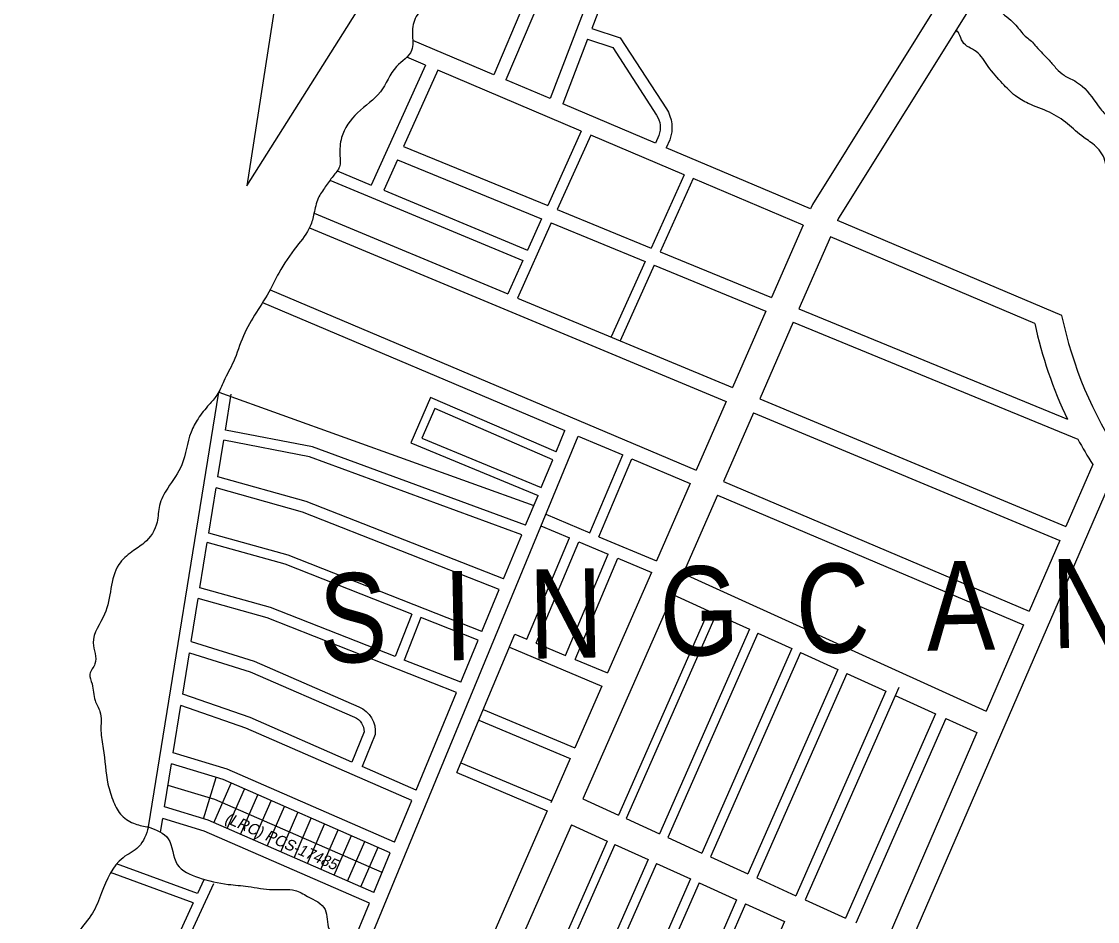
# Model space of a CAD drawing. Header units: metres. Extents: x -460 to 31334, y -1777 to 24987.
# Drawn here: x 100.941 to 101.605, y -748.98 to -748.424 of the extents above; entities that cross this region are included whole.
import ezdxf
from ezdxf.enums import TextEntityAlignment as Align

# ---------------------------------------------------------------- set-up
doc = ezdxf.new("R2010")
doc.units = ezdxf.units.M
doc.header["$MEASUREMENT"] = 0
doc.layers.add('VICINITY_MAP', color=7, linetype='Continuous', lineweight=13)
doc.styles.add('LOT_NO', font='ARIALN.TTF', dxfattribs={"width": 1.5})
doc.styles.add('PX-0', font='leroy')

# ---------------------------------------------------------------- blocks, each defined once
blk = doc.blocks.new('KQEFDFDFG')
at = {"layer": 'VICINITY_MAP', "color": 250, "lineweight": 0}
for p, q in [((25993.366, 5070.514), (25989.806, 5072.023)), ((25990.362, 5070.937), (25989.544, 5071.283)), ((25990.362, 5070.937), (25987.991, 5065.672)), ((25990.903, 5070.708), (25989.4, 5067.371)), ((25997.2, 5068.038), (25990.903, 5070.708)), ((25995.841, 5069.465), (25993.896, 5070.289)), ((26000.461, 5067.506), (25996.395, 5069.23)), ((25997.2, 5068.038), (25995.728, 5064.77)), ((25997.621, 5067.86), (25996.151, 5064.597)), ((26001.721, 5066.122), (25997.621, 5067.86)), ((25989.4, 5067.371), (25995.728, 5064.77)), ((26007.257, 5064.626), (26000.933, 5067.306)), ((25989.136, 5066.785), (25988.533, 5065.447)), ((25989.136, 5066.785), (25995.464, 5064.185)), ((25986.498, 5066.294), (25987.991, 5065.672)), ((26001.721, 5066.122), (26000.271, 5062.903)), ((26002.111, 5065.956), (26000.664, 5062.742)), ((26006.943, 5063.909), (26002.111, 5065.956)), ((25986.174, 5065.883), (25994.641, 5062.357)), ((25988.533, 5065.447), (25994.848, 5062.817)), ((25996.151, 5064.597), (26000.271, 5062.903)), ((25985.476, 5064.434), (25993.981, 5060.892)), ((25995.464, 5064.185), (25994.848, 5062.817)), ((26018.28, 5059.954), (26008.451, 5064.12)), ((25985.275, 5063.79), (26003.562, 5056.175)), ((25995.887, 5064.011), (25994.403, 5060.716)), ((25995.887, 5064.011), (26000.008, 5062.318)), ((26017.098, 5059.604), (26008.138, 5063.402)), ((26000.664, 5062.742), (26005.555, 5060.732)), ((25994.641, 5062.357), (25993.981, 5060.892)), ((26000.008, 5062.318), (25998.52, 5059.015)), ((26000.4, 5062.156), (25998.907, 5058.841)), ((26000.4, 5062.156), (26005.297, 5060.144)), ((25983.552, 5061.081), (26002.246, 5053.163)), ((25983.22, 5060.519), (25996.482, 5054.903)), ((25994.403, 5060.716), (26003.832, 5056.791)), ((26006.755, 5060.239), (26018.537, 5055.398)), ((26006.498, 5059.651), (26018.989, 5054.518)), ((25978.216, 5037.504), (25981.295, 5056.589)), ((25981.588, 5054.923), (25981.842, 5056.501)), ((26005.03, 5056.292), (26018.469, 5050.696)), ((26004.76, 5055.676), (26018.203, 5050.079)), ((25986.253, 5028.513), (25997.06, 5054.658)), ((25996.094, 5053.965), (25996.482, 5054.903)), ((25997.06, 5054.658), (25999.022, 5053.827)), ((25981.257, 5052.873), (25981.516, 5054.48)), ((25997.576, 5050.413), (25999.022, 5053.827)), ((25997.98, 5050.242), (25999.426, 5053.656)), ((25999.426, 5053.656), (26001.987, 5052.571)), ((26020.896, 5053.744), (26004.38, 5015.658)), ((25995.448, 5052.402), (25995.952, 5053.62)), ((26019.644, 5053.413), (26018.469, 5050.696)), ((25980.858, 5050.403), (25981.178, 5052.382)), ((26003.441, 5052.657), (26016.861, 5046.973)), ((25994.762, 5050.742), (25995.306, 5052.057)), ((26003.182, 5052.065), (26016.609, 5046.378)), ((25995.642, 5051.225), (25997.576, 5050.413)), ((25995.428, 5050.717), (25996.685, 5050.188)), ((25980.471, 5048.003), (25980.792, 5049.992)), ((25993.788, 5048.387), (25994.591, 5050.327)), ((25994.82, 5045.747), (25996.685, 5050.188)), ((25995.23, 5045.575), (25997.095, 5050.016)), ((25997.095, 5050.016), (25998.382, 5049.476)), ((25997.98, 5050.243), (26000.506, 5049.182)), ((26018.203, 5050.079), (26016.861, 5046.973)), ((25996.517, 5045.034), (25998.382, 5049.476)), ((25996.938, 5044.857), (25998.804, 5049.298)), ((25998.804, 5049.298), (26000.292, 5048.673)), ((26001.676, 5048.62), (26014.964, 5042.584)), ((25980.09, 5045.641), (25980.394, 5047.525)), ((25992.839, 5046.089), (25993.6, 5047.93)), ((26001.213, 5047.707), (25997.266, 5038.735)), ((26001.213, 5047.707), (26002.789, 5046.992)), ((25989.775, 5046.848), (25989.043, 5044.985)), ((25990.17, 5046.693), (25989.438, 5044.83)), ((26002.789, 5046.992), (25998.842, 5038.019)), ((26003.114, 5046.844), (25999.167, 5037.872)), ((26003.114, 5046.844), (26004.582, 5046.177)), ((26004.582, 5046.177), (26000.635, 5037.205)), ((26016.604, 5046.38), (26014.964, 5042.584)), ((25991.739, 5039.888), (25994.293, 5045.968)), ((25991.916, 5043.857), (25992.681, 5045.707)), ((25994.293, 5045.968), (25994.82, 5045.747)), ((26004.947, 5046.011), (26001, 5037.039)), ((26004.947, 5046.011), (26006.44, 5045.333)), ((25994.05, 5045.389), (25998.104, 5043.687)), ((25995.23, 5045.575), (25996.517, 5045.034)), ((26006.44, 5045.333), (26002.493, 5036.361)), ((26006.817, 5045.162), (26002.871, 5036.189)), ((26006.817, 5045.162), (26008.462, 5044.414)), ((25979.718, 5043.335), (25980.01, 5045.145)), ((25996.938, 5044.857), (25998.355, 5044.262)), ((26008.462, 5044.414), (26004.515, 5035.442)), ((26008.85, 5044.238), (26004.903, 5035.266)), ((26008.85, 5044.238), (26010.559, 5043.462)), ((25989.96, 5039.124), (25991.732, 5043.412)), ((26010.559, 5043.462), (26006.612, 5034.489)), ((26011.129, 5043.623), (26007.029, 5034.3)), ((26010.975, 5043.273), (26012.742, 5042.47)), ((25979.303, 5040.762), (25979.639, 5042.84)), ((25992.904, 5042.66), (25996.918, 5040.974)), ((26012.742, 5042.47), (26008.795, 5033.498)), ((25992.707, 5042.192), (25996.714, 5040.508)), ((26013.202, 5042.261), (26009.255, 5033.289)), ((26013.202, 5042.261), (26014.558, 5041.645)), ((26014.558, 5041.645), (26010.668, 5032.647)), ((25978.92, 5038.383), (25979.224, 5040.27)), ((25978.92, 5038.383), (25979.224, 5040.27)), ((25991.921, 5040.32), (25995.901, 5038.648)), ((25980.632, 5037.861), (25981.184, 5039.673)), ((25991.739, 5039.888), (25995.713, 5038.219)), ((25981.087, 5037.689), (25981.845, 5039.425)), ((25981.672, 5037.433), (25982.43, 5039.169)), ((25982.258, 5037.178), (25983.016, 5038.913)), ((25982.843, 5036.922), (25983.601, 5038.657)), ((25989.012, 5036.832), (25989.771, 5038.668)), ((25997.266, 5038.735), (25998.842, 5038.019)), ((25983.428, 5036.666), (25984.187, 5038.402)), ((25984.014, 5036.41), (25984.772, 5038.146)), ((25978.741, 5037.276), (25978.838, 5037.875)), ((25978.741, 5037.276), (25978.838, 5037.875)), ((25984.599, 5036.154), (25985.358, 5037.89)), ((25985.185, 5035.899), (25985.943, 5037.634)), ((25996.768, 5037.602), (25991.705, 5026.093)), ((25996.768, 5037.602), (25998.344, 5036.887)), ((25999.167, 5037.872), (26000.635, 5037.205)), ((25985.77, 5035.643), (25986.529, 5037.378)), ((25986.356, 5035.387), (25987.114, 5037.123)), ((25986.941, 5035.131), (25987.7, 5036.867)), ((25998.344, 5036.887), (25993.287, 5025.391)), ((25998.669, 5036.739), (25993.613, 5025.246)), ((25998.669, 5036.739), (26000.137, 5036.072)), ((26001, 5037.039), (26002.493, 5036.361)), ((25987.527, 5034.875), (25988.285, 5036.611)), ((25988.1, 5034.625), (25988.824, 5036.376)), ((25988.1, 5034.625), (25988.824, 5036.376)), ((26002.871, 5036.189), (26004.515, 5035.442)), ((25980.363, 5034.583), (25976.811, 5035.884)), ((26000.137, 5036.072), (25995.087, 5024.592)), ((26000.502, 5035.906), (25995.454, 5024.429)), ((26000.502, 5035.906), (26001.995, 5035.228)), ((25980.177, 5034.18), (25976.552, 5035.507)), ((26004.903, 5035.266), (26006.612, 5034.489)), ((25981.069, 5035.014), (25979.458, 5031.53)), ((25980.652, 5035.208), (25980.363, 5034.583)), ((26001.995, 5035.228), (25996.952, 5023.764)), ((26002.372, 5035.056), (25997.331, 5023.595)), ((26002.372, 5035.056), (26004.017, 5034.309)), ((26004.017, 5034.309), (25998.982, 5022.863)), ((26007.029, 5034.3), (26008.795, 5033.498)), ((25980.177, 5034.18), (25979.038, 5031.717)), ((25985.679, 5028.768), (25987.905, 5034.154)), ((26004.405, 5034.133), (25999.371, 5022.69)), ((26004.405, 5034.133), (26006.114, 5033.357)), ((26006.114, 5033.357), (26001.087, 5021.928))]:
    blk.add_line(p, q, dxfattribs=at)
for points in [[(26007.348, 5084.907), (26006.457, 5084.171), (26002.03, 5082.773, 0.201054), (25995.974, 5076.667), (25993.366, 5070.514)], [(26007.442, 5084.23), (26000.722, 5078.479, 0.094418), (25998.597, 5074.994), (25997.663, 5072.549)], [(26002.966, 5082.465), (26002.227, 5082.232, 0.20056), (25996.506, 5076.446), (25993.896, 5070.289)], [(26003.473, 5081.625), (26000.302, 5078.912, 0.095231), (25998.034, 5075.207), (25995.841, 5069.465)], [(25997.663, 5072.549), (25998.913, 5072.132), (26000.937, 5069.02, -0.238978), (26001.083, 5067.66), (26000.933, 5067.306)], [(25997.48, 5072.07), (25998.581, 5071.703), (26000.507, 5068.741, -0.23661), (26000.607, 5067.849), (26000.461, 5067.506)], [(25980.09, 5045.641), (25982.85, 5044.787), (25987.447, 5042.78, -0.324012), (25988.163, 5041.566), (25987.593, 5040.155)], [(25980.01, 5045.145), (25982.676, 5044.319), (25987.248, 5042.324, -0.299358), (25987.67, 5041.676), (25987.136, 5040.354)]]:
    blk.add_lwpolyline(points, format="xyb", dxfattribs=at)
for points in [[(25984.782, 5080.136), (25982.524, 5065.643), (25991.553, 5079.94), (25996.566, 5083.073)], [(26013.444, 5074.601), (26007.342, 5064.822), (26007.257, 5064.626)], [(26014.393, 5073.672), (26008.493, 5064.216), (26008.451, 5064.12)], [(25997.48, 5072.07), (25996.395, 5069.23)], [(26006.943, 5063.909), (26005.555, 5060.732)], [(26008.138, 5063.402), (26006.755, 5060.239)], [(26005.297, 5060.144), (26003.832, 5056.791)], [(26006.498, 5059.651), (26005.03, 5056.292)], [(25981.295, 5056.589), (25995.122, 5051.613)], [(25996.094, 5053.965), (25990.582, 5056.353), (25989.718, 5054.367), (25995.306, 5052.057)], [(26003.562, 5056.175), (26002.246, 5053.163)], [(25995.952, 5053.62), (25990.775, 5055.863), (25990.212, 5054.566), (25995.448, 5052.402)], [(26004.76, 5055.676), (26003.441, 5052.657)], [(25994.762, 5050.742), (25985.404, 5054.183), (25981.588, 5054.923)], [(25994.591, 5050.327), (25985.283, 5053.75), (25981.516, 5054.48)], [(25993.788, 5048.387), (25985.134, 5051.785), (25981.257, 5052.873)], [(25993.6, 5047.93), (25984.976, 5051.315), (25981.178, 5052.382)], [(26001.987, 5052.571), (26000.506, 5049.182)], [(26003.182, 5052.065), (26001.676, 5048.62)], [(25992.839, 5046.089), (25984.342, 5049.425), (25980.858, 5050.403)], [(25989.775, 5046.848), (25984.21, 5049.033), (25980.792, 5049.992)], [(26000.285, 5048.676), (25998.355, 5044.262)], [(25989.043, 5044.985), (25983.572, 5047.133), (25980.471, 5048.003)], [(25991.732, 5043.412), (25983.419, 5046.676), (25980.394, 5047.525)], [(25992.681, 5045.707), (25990.17, 5046.693)], [(25991.916, 5043.857), (25989.438, 5044.83)], [(25987.136, 5040.354), (25982.669, 5042.301), (25979.718, 5043.335)], [(25998.104, 5043.687), (25996.918, 5040.974)], [(25989.771, 5038.668), (25982.488, 5041.841), (25979.639, 5042.84)], [(25989.012, 5036.832), (25981.662, 5040.044), (25979.303, 5040.762)], [(25989.012, 5036.832), (25981.662, 5040.044), (25979.303, 5040.762)], [(25996.714, 5040.508), (25995.861, 5038.557)], [(25988.824, 5036.376), (25981.491, 5039.58), (25979.224, 5040.27)], [(25988.824, 5036.376), (25981.491, 5039.58), (25979.224, 5040.27)], [(25989.96, 5039.124), (25987.593, 5040.155)], [(25988.462, 5035.5), (25981.129, 5038.704), (25979.072, 5039.331)], [(25988.1, 5034.625), (25980.833, 5037.8), (25978.92, 5038.383)], [(25988.1, 5034.625), (25980.833, 5037.8), (25978.92, 5038.383)], [(25995.713, 5038.219), (25990.623, 5026.573)], [(25987.905, 5034.154), (25980.657, 5037.321), (25978.838, 5037.875)], [(25987.905, 5034.154), (25980.657, 5037.321), (25978.838, 5037.875)]]:
    blk.add_lwpolyline(points, dxfattribs=at)
for radius, start, end in [(17.52, 191.7551, 213.9307), (18.748, 192.0665, 205.6839), (18.748, 208.7081, 212.6337)]:
    blk.add_arc((26035.432, 5063.523), radius, start, end, dxfattribs=at)
for points, knots in [([(26012.68, 5073.377), (26012.631, 5073.473), (26012.449, 5073.834), (26011.815, 5074.525), (26010.523, 5075.253), (26009.726, 5076.636), (26009.199, 5078.234), (26009.175, 5079.72), (26009.084, 5081.036), (26008.61, 5081.915), (26007.91, 5082.144), (26007.164, 5082.375), (26006.921, 5083.298), (26007.757, 5083.92), (26007.243, 5084.462), (26007.485, 5084.873), (26006.994, 5085.093), (26006.501, 5085.285), (26005.906, 5084.976), (26005.273, 5084.897), (26004.683, 5084.629), (26004.038, 5084.596), (26003.377, 5084.536), (26002.707, 5084.299), (26002.125, 5083.99), (26001.388, 5083.928), (26000.705, 5083.635), (25999.929, 5083.658), (25999.317, 5083.578), (25998.723, 5083.415), (25998.359, 5082.879), (25997.799, 5081.916), (25996.718, 5081.077), (25995.417, 5080.148), (25994.639, 5079.115), (25993.762, 5078.349), (25993.083, 5077.609), (25992.637, 5076.808), (25991.987, 5075.911), (25990.95, 5075.173), (25990.854, 5073.796), (25989.891, 5073.222), (25989.756, 5072.338), (25989.893, 5071.451), (25988.894, 5070.857), (25988.502, 5069.654), (25987.348, 5068.926), (25986.639, 5067.939), (25986.588, 5067.076), (25986.666, 5066.451), (25986.276, 5066.047), (25985.977, 5065.591), (25985.604, 5065.078), (25985.487, 5064.459), (25985.299, 5063.695), (25984.626, 5062.897), (25984.002, 5062.005), (25983.355, 5060.62), (25982.438, 5059.45), (25982.014, 5057.982), (25981.538, 5057.156), (25981.272, 5056.472), (25980.809, 5055.98), (25980.395, 5055.465), (25979.921, 5054.599), (25979.828, 5053.436), (25979.105, 5052.488), (25978.631, 5051.664), (25978.658, 5050.757), (25978.168, 5050.002), (25977.438, 5049.583), (25976.475, 5048.705), (25976.653, 5047.056), (25975.545, 5045.765), (25976.072, 5044.763), (25975.539, 5044.245), (25975.818, 5043.686), (25975.78, 5043.108), (25976.194, 5042.492), (25976.076, 5041.738), (25976.301, 5040.695), (25976.332, 5039.62), (25976.649, 5038.637), (25976.99, 5037.96), (25977.594, 5037.61), (25978.019, 5037.538), (25978.216, 5037.504)], [0.1718151, 0.1718151, 0.1718151, 0.1718151, 0.1724577, 0.1742282, 0.1775191, 0.1813563, 0.1836466, 0.1878103, 0.1903862, 0.191689, 0.1936273, 0.1946892, 0.1962979, 0.198314, 0.1993257, 0.1999307, 0.2006075, 0.2019614, 0.2032581, 0.2044109, 0.2058951, 0.2071476, 0.208341, 0.2099561, 0.2114778, 0.2123175, 0.2144491, 0.2159346, 0.2170099, 0.2182679, 0.2195297, 0.2208135, 0.2251357, 0.2276763, 0.2306152, 0.232967, 0.2348155, 0.2367412, 0.2385578, 0.241624, 0.2440481, 0.246232, 0.2477574, 0.2493045, 0.2512775, 0.2539692, 0.2567443, 0.2593943, 0.261006, 0.2620164, 0.2630374, 0.2642243, 0.2654259, 0.2668524, 0.2680346, 0.2702078, 0.2731054, 0.2747251, 0.2795572, 0.2820585, 0.2839959, 0.2854027, 0.286497, 0.2881005, 0.2894549, 0.2924955, 0.2949487, 0.2966736, 0.2981758, 0.300365, 0.3017316, 0.3033689, 0.3080051, 0.3107711, 0.3126734, 0.3136822, 0.3145898, 0.3160919, 0.3171828, 0.3189044, 0.3205162, 0.3237397, 0.3254106, 0.3268459, 0.3282618, 0.3294858, 0.3294858, 0.3294858, 0.3294858]), ([(26014.814, 5074.719), (26014.868, 5074.655), (26015.174, 5074.246), (26015.337, 5073.364), (26016.197, 5072.851), (26016.583, 5072.248), (26016.977, 5071.99), (26017.295, 5071.576), (26017.67, 5071.239), (26018.034, 5070.785), (26018.396, 5070.449), (26018.82, 5070.278), (26019.433, 5069.855), (26019.818, 5069.167), (26020.404, 5068.536), (26020.859, 5068.142), (26021.276, 5067.772), (26021.78, 5067.627), (26022.134, 5067.17), (26022.273, 5066.361), (26022.863, 5065.606), (26022.987, 5064.622), (26023.362, 5063.87), (26023.291, 5063.082), (26023.679, 5062.51), (26023.663, 5061.596), (26023.747, 5060.637), (26023.927, 5059.541), (26023.888, 5058.717), (26023.972, 5058.024), (26023.76, 5057.241), (26023.947, 5056.483), (26024.185, 5055.738), (26024.307, 5055.245), (26024.334, 5054.795), (26024.385, 5054.433), (26024.374, 5054.055), (26024.604, 5053.75), (26024.796, 5053.434), (26024.836, 5053.062), (26025.578, 5052.631), (26025.767, 5051.545), (26026.765, 5050.947), (26026.879, 5050.309), (26027.144, 5049.931), (26027.491, 5049.678), (26027.835, 5049.307), (26028.413, 5049.05), (26028.959, 5048.753), (26029.422, 5048.32), (26029.55, 5047.801), (26030.014, 5047.518), (26030.584, 5047.43), (26031.109, 5047.14), (26031.573, 5046.869), (26031.763, 5046.515), (26032.046, 5046.27), (26032.279, 5046.187), (26032.389, 5046.148)], [0.05598374, 0.05598374, 0.05598374, 0.05598374, 0.05649551, 0.0591232, 0.06101227, 0.06231927, 0.06345322, 0.06383323, 0.065514, 0.06652466, 0.06740703, 0.0684968, 0.06930417, 0.07192753, 0.07318931, 0.07457493, 0.07563175, 0.07656097, 0.07770099, 0.07893992, 0.0815395, 0.08330955, 0.08492361, 0.08659437, 0.08792778, 0.08893814, 0.09208768, 0.09387647, 0.0957157, 0.09713963, 0.09810547, 0.10061496, 0.1017234, 0.10293353, 0.1037071, 0.10448068, 0.10519511, 0.10593864, 0.10673476, 0.10748529, 0.10803252, 0.11170784, 0.11342902, 0.11463047, 0.11548633, 0.11620106, 0.11725114, 0.11855442, 0.12002056, 0.12107057, 0.12234465, 0.12306923, 0.12425216, 0.1258451, 0.12673548, 0.12745987, 0.1282584, 0.12896684, 0.12896684, 0.12896684, 0.12896684]), ([(26031.518, 5044.082), (26031.29, 5044.199), (26030.796, 5044.537), (26030.225, 5045.153), (26029.411, 5046.074), (26028.41, 5046.757), (26027.522, 5047.654), (26026.616, 5048.014), (26026.252, 5049.068), (26024.964, 5049.271), (26024.82, 5050.572), (26024.197, 5051.478), (26023.189, 5052.297), (26022.689, 5053.202), (26022.217, 5054.17), (26022.286, 5055.286), (26022.304, 5056.757), (26022.255, 5058.201), (26021.968, 5059.25), (26021.908, 5060.03), (26021.58, 5060.779), (26021.803, 5061.665), (26021.602, 5062.511), (26021.876, 5063.355), (26021.371, 5063.977), (26021.09, 5064.728), (26020.671, 5065.288), (26020.207, 5065.925), (26020.285, 5066.694), (26019.858, 5067.379), (26019.159, 5067.792), (26018.556, 5068.387), (26017.743, 5068.92), (26016.905, 5069.174), (26016.195, 5069.592), (26015.64, 5070.178), (26015.059, 5070.816), (26014.638, 5071.581), (26013.915, 5071.801), (26013.828, 5072.284), (26013.695, 5072.427), (26013.643, 5072.47)], [0.09578567, 0.09578567, 0.09578567, 0.09578567, 0.09735665, 0.09941349, 0.10092662, 0.10487985, 0.10677271, 0.10864983, 0.11052647, 0.11298049, 0.11519585, 0.11761799, 0.11966832, 0.12307778, 0.12384916, 0.12622533, 0.12966852, 0.13300533, 0.13499537, 0.13631273, 0.13778054, 0.13986048, 0.14164138, 0.14303553, 0.1449213, 0.14609011, 0.1479835, 0.1492054, 0.15075823, 0.15245852, 0.15381208, 0.15570494, 0.15763119, 0.1597048, 0.16103878, 0.16263358, 0.16461706, 0.16635035, 0.16783431, 0.16865145, 0.16907397, 0.16907397, 0.16907397, 0.16907397])]:
    blk.add_open_spline(points, degree=3, knots=knots, dxfattribs=at)
for points in [[(25978.216, 5037.504), (25977.782, 5036.633), (25977.097, 5036.157), (25976.155, 5034.61), (25975.755, 5033.722), (25975.123, 5032.876), (25974.628, 5032.172), (25973.811, 5031.322), (25973.359, 5030.711), (25973.096, 5029.965), (25973.02, 5029.13), (25973.128, 5028.391), (25972.814, 5027.829), (25972.643, 5027.131)], [(25978.216, 5037.504), (25979.073, 5036.99), (25979.475, 5035.862), (25980.407, 5035.285), (25981.713, 5034.986), (25982.582, 5034.895), (25983.668, 5034.754), (25984.644, 5034.72), (25985.19, 5034.46), (25985.96, 5033.88), (25986.14, 5033.017), (25986.747, 5032.434), (25987.299, 5031.958), (25988.175, 5031.488), (25989.099, 5031.29), (25989.529, 5031.461), (25989.687, 5031.681)]]:
    blk.add_spline(points, degree=3, dxfattribs=at)
at = {"layer": 'VICINITY_MAP', "color": 250, "lineweight": 0, "style": 'LOT_NO'}
blk.add_text('S  I  N  G  C  A  N  G', height=3.91333, rotation=1.1421, dxfattribs=at).set_placement((26006.426, 5043.939), align=Align.BOTTOM_CENTER)
at = {"layer": 'VICINITY_MAP', "color": 250, "lineweight": 0, "style": 'PX-0', "oblique": 10}
blk.add_text('(LRC) PCS-17485', height=0.48917, rotation=336.3982, dxfattribs=at).set_placement((25983.89, 5036.525), align=Align.BOTTOM_CENTER)

msp = doc.modelspace()

# ---------------------------------------------------------------- block references
at = {"color": 252, "lineweight": 13, "xscale": 0.01406005031200456, "yscale": 0.01406005031200456, "zscale": 0.01406005031200456}
msp.add_blockref('KQEFDFDFG', (-264.23522, -819.74891), dxfattribs=at)

doc.saveas('drawing.dxf')
